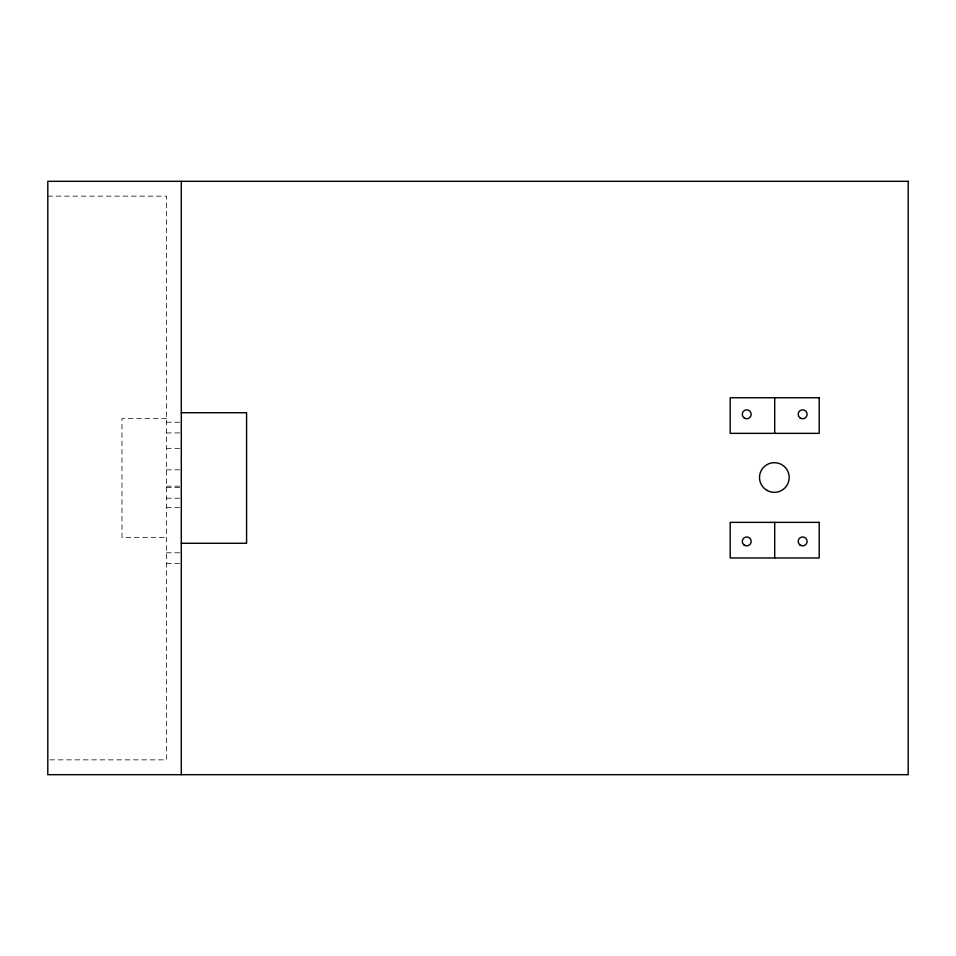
<?xml version="1.0" encoding="UTF-8"?>
<svg xmlns="http://www.w3.org/2000/svg" width="956" height="956" viewBox="0 0 956 956"><rect width="100%" height="100%" fill="white"/><g stroke="black" fill="none" stroke-linecap="round" stroke-linejoin="round"><path stroke-width="0.72" stroke-dasharray="4.78 3.58" d="M47.8 196.147L166.475 196.147L166.475 759.853L47.8 759.853M166.475 418.656L121.974 418.656L121.974 537.344L166.475 537.344M166.475 422.241L179.824 422.241M166.475 432.925L179.824 432.925M166.475 448.328L181.305 448.328M166.475 469.838L179.824 469.838M166.475 486.162L179.824 486.162M166.475 487.512L179.824 487.512M166.475 498.195L179.824 498.195M166.475 507.672L181.305 507.672M166.475 552.783L179.824 552.783M166.475 563.466L179.824 563.466"/><path stroke-width="1.43" d="M181.305 412.729L246.576 412.729L246.576 543.271L181.305 543.271M774.695 397.756L774.695 433.355M774.695 522.358L774.695 557.969M181.305 181.305L181.305 774.695M908.2 181.305L47.8 181.305L47.8 774.695L908.2 774.695L908.2 181.305M819.196 397.756L730.181 397.756L730.181 433.355L819.196 433.355L819.196 397.756M819.196 522.358L730.181 522.358L730.181 557.969L819.196 557.969L819.196 522.358M766.927 490.356A14.83 14.83 0 0 0 789.178 477.51A14.83 14.83 0 0 0 766.927 464.664A14.83 14.83 0 0 0 766.927 490.356M800.148 545.111A4.445 4.445 0 0 0 807.091 541.753A4.445 4.445 0 0 0 800.71 537.415A4.445 4.445 0 0 0 800.148 545.111M744.222 417.975A4.445 4.445 0 0 0 751.165 414.617A4.445 4.445 0 0 0 744.784 410.291A4.445 4.445 0 0 0 744.222 417.975M743.816 544.789A4.445 4.445 0 0 0 751.093 542.255A4.445 4.445 0 0 0 745.262 537.224A4.445 4.445 0 0 0 743.816 544.789M799.742 417.664A4.445 4.445 0 0 0 807.019 415.131A4.445 4.445 0 0 0 801.188 410.088A4.445 4.445 0 0 0 799.742 417.664"/></g></svg>
